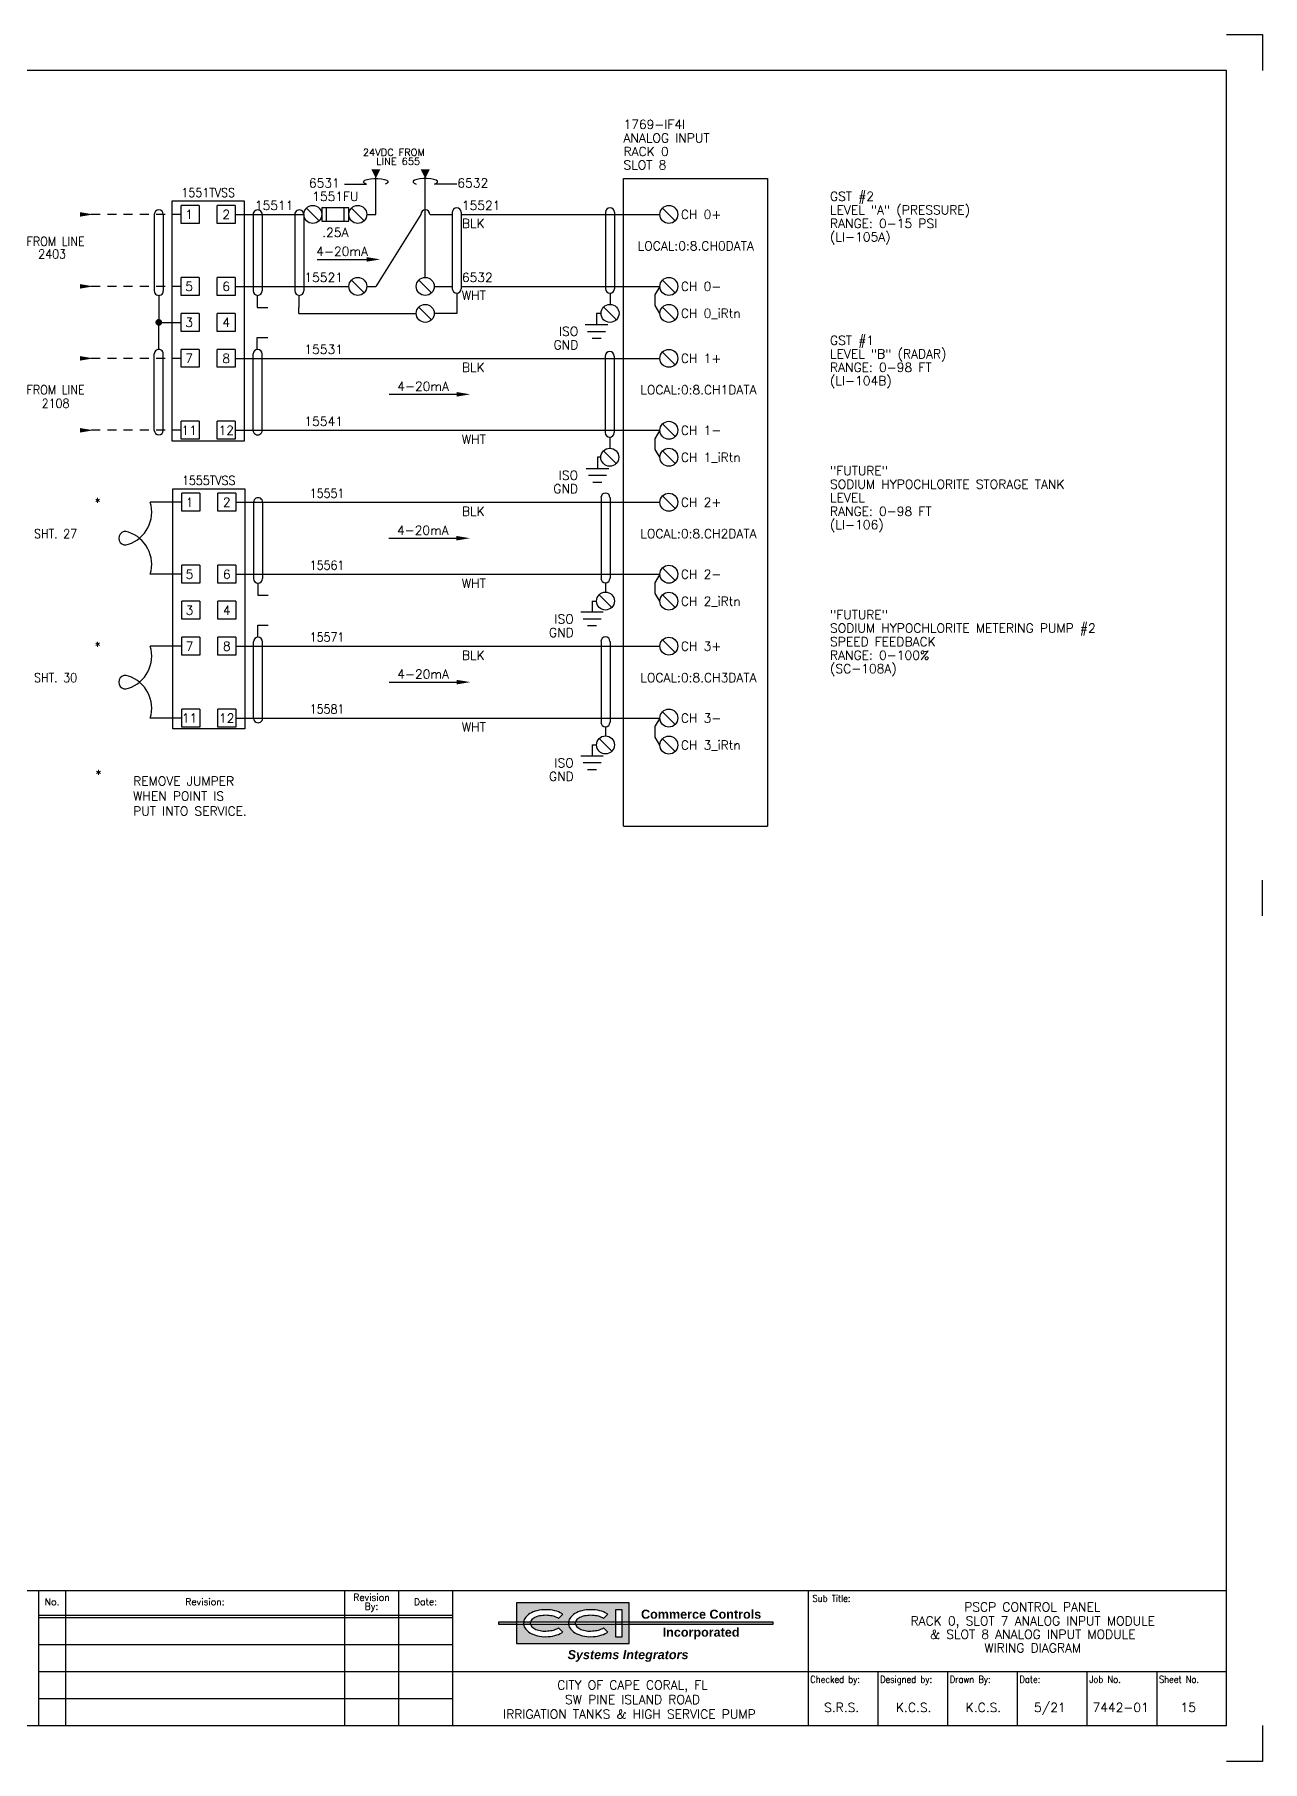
# Model space of a CAD drawing. Extents: x 0 to 36, y 0 to 24.
# Drawn here: x 18.94 to 36, y 0 to 24 of the extents above; entities that cross this region are included whole.
import ezdxf
from ezdxf.enums import TextEntityAlignment as Align

# ---------------------------------------------------------------- set-up
doc = ezdxf.new("R2010")
doc.units = 0
doc.header["$LTSCALE"] = 0.5
doc.header["$MEASUREMENT"] = 0
doc.linetypes.add('HIDDEN', pattern=[0.375, 0.25, -0.125])
doc.layers.get('0').update_dxf_attribs({"linetype": 'CONTINUOUS'})
for name, color, linetype in [('1769-IF8', 32, 'CONTINUOUS'), ('BORDER', 2, 'CONTINUOUS'), ('CUT-MARK', 5, 'CONTINUOUS')]:
    doc.layers.add(name, color=color, linetype=linetype)
doc.styles.add('arial', font='arialbd.ttf')
doc.styles.add('arialitalic', font='arialbi.ttf')
doc.styles.add('ROMANS', font='ROMANS.shx')

# ---------------------------------------------------------------- blocks, each defined once
blk = doc.blocks.new('CUTMARK')
at = {"color": 5}
for p, q in [((35.5, 24), (36, 24)), ((36, 24), (36, 23.5)), ((36, 11.75), (36, 12.25)), ((36, 0.5), (36, 0)), ((36, 0), (35.5, 0))]:
    blk.add_line(p, q, dxfattribs=at)
blk = doc.blocks.new('CCILOGO3')
h = blk.add_hatch(color=256)
h.paths.add_polyline_path([(25.922, 2.094, -0.060974), (26.047, 2.109, -0.060974), (26.172, 2.094, -0.074343), (26.268, 2.054, -0.016679), (26.281, 2.046), (26.221, 1.988, 0.036094), (26.202, 1.999, 0.064948), (26.135, 2.022, 0.051099), (26.047, 2.031, 0.051099), (25.958, 2.022, 0.064948), (25.892, 1.999, 0.104203), (25.841, 1.959, 0.105248), (25.83, 1.937), (26.36, 1.937, -0.117879), (26.38, 1.988, -0.106943), (26.451, 2.054, -0.074343), (26.547, 2.094, -0.060974), (26.672, 2.109, -0.060974), (26.797, 2.094, -0.074343), (26.893, 2.054, -0.016679), (26.906, 2.046), (26.846, 1.988, 0.036094), (26.827, 1.999, 0.064948), (26.76, 2.022, 0.051099), (26.672, 2.031, 0.051099), (26.583, 2.022, 0.064948), (26.517, 1.999, 0.104203), (26.466, 1.959, 0.105248), (26.455, 1.937), (27.016, 1.937), (27.016, 2.109), (27.109, 2.109), (27.109, 1.937), (27.203, 1.937), (27.203, 2.203), (25.641, 2.203), (25.641, 1.937), (25.735, 1.937, -0.117879), (25.755, 1.988, -0.106943), (25.826, 2.054, -0.074343)])
h.paths.add_polyline_path([(25.826, 1.789, -0.106943), (25.755, 1.856, -0.117879), (25.735, 1.906), (25.641, 1.906), (25.641, 1.641), (27.203, 1.641), (27.203, 1.906), (27.109, 1.906), (27.109, 1.734), (27.016, 1.734), (27.016, 1.906), (26.455, 1.906, 0.105248), (26.466, 1.885, 0.104203), (26.517, 1.845, 0.064948), (26.592, 1.819, 0.063643), (26.672, 1.812, 0.051099), (26.76, 1.822, 0.064948), (26.827, 1.845, 0.036094), (26.846, 1.856), (26.906, 1.798, -0.016679), (26.893, 1.789, -0.074343), (26.797, 1.75, -0.060974), (26.672, 1.734, -0.074995), (26.558, 1.745, -0.074343), (26.451, 1.789, -0.106943), (26.38, 1.856, -0.117879), (26.36, 1.906), (25.83, 1.906, 0.105248), (25.841, 1.885, 0.104203), (25.892, 1.845, 0.064948), (25.967, 1.819, 0.063643), (26.047, 1.812, 0.051099), (26.135, 1.822, 0.064948), (26.202, 1.845, 0.036094), (26.221, 1.856), (26.281, 1.798, -0.016679), (26.268, 1.789, -0.074343), (26.172, 1.75, -0.060974), (26.047, 1.734, -0.074995), (25.933, 1.745, -0.074343)])
h.paths.add_polyline_path([(25.641, 1.906), (25.641, 1.937), (25.391, 1.937), (25.391, 1.906)])
h.paths.add_polyline_path([(25.83, 1.906, -0.068202), (25.828, 1.922, -0.068202), (25.83, 1.937), (25.735, 1.937, 0.033731), (25.734, 1.922, 0.033731), (25.735, 1.906)])
h.paths.add_polyline_path([(26.455, 1.906, -0.068202), (26.453, 1.922, -0.068202), (26.455, 1.937), (26.36, 1.937, 0.033731), (26.359, 1.922, 0.033731), (26.36, 1.906)])
h.paths.add_polyline_path([(27.109, 1.906), (27.109, 1.937), (27.016, 1.937), (27.016, 1.906)])
h.paths.add_polyline_path([(29.203, 1.906), (29.203, 1.937), (27.203, 1.937), (27.203, 1.906)])
for p, q in [((27.203, 2.203), (25.641, 2.203)), ((25.641, 2.203), (25.641, 1.641)), ((27.203, 1.641), (27.203, 2.203)), ((29.203, 1.937), (25.391, 1.937)), ((25.391, 1.937), (25.391, 1.906)), ((26.221, 1.988), (26.281, 2.046)), ((26.846, 1.988), (26.906, 2.046)), ((27.109, 2.109), (27.016, 2.109)), ((27.016, 2.109), (27.016, 1.734)), ((27.109, 1.734), (27.109, 2.109)), ((29.203, 1.906), (29.203, 1.937)), ((25.391, 1.906), (29.203, 1.906)), ((26.221, 1.856), (26.281, 1.798)), ((26.846, 1.856), (26.906, 1.798)), ((27.016, 1.734), (27.109, 1.734)), ((25.641, 1.641), (27.203, 1.641))]:
    blk.add_line(p, q)
for centre, radius, start, end in [((25.851, 1.922), 0.116, 145.3805, 180), ((25.851, 1.922), 0.116, 180, 214.6195), ((25.944, 1.857), 0.23, 120.9638, 145.3805), ((26.006, 1.754), 0.35, 103.9568, 120.9638), ((25.886, 1.922), 0.0581, 140.3607, 180), ((25.886, 1.922), 0.0581, 180, 219.6393), ((25.962, 1.859), 0.157, 116.5651, 140.3607), ((26.013, 1.757), 0.271, 101.7009, 116.5651), ((26.047, 1.59), 0.519, 90, 103.9568), ((26.047, 1.595), 0.436, 90, 101.7009), ((26.047, 1.59), 0.519, 76.0432, 90), ((26.047, 1.595), 0.436, 78.2991, 90), ((26.08, 1.757), 0.271, 63.4349, 78.2991), ((26.088, 1.754), 0.35, 59.0362, 76.0432), ((26.131, 1.859), 0.157, 55.1664, 63.4349), ((26.149, 1.857), 0.23, 55.214, 59.0362), ((26.476, 1.922), 0.116, 145.3805, 180), ((26.476, 1.922), 0.116, 180, 214.6195), ((26.569, 1.857), 0.23, 120.9638, 145.3805), ((26.631, 1.754), 0.35, 103.9568, 120.9638), ((26.511, 1.922), 0.0581, 140.3607, 180), ((26.511, 1.922), 0.0581, 180, 219.6393), ((26.587, 1.859), 0.157, 116.5651, 140.3607), ((26.638, 1.757), 0.271, 101.7009, 116.5651), ((26.672, 1.59), 0.519, 90, 103.9568), ((26.672, 1.595), 0.436, 90, 101.7009), ((26.672, 1.59), 0.519, 76.0432, 90), ((26.672, 1.595), 0.436, 78.2991, 90), ((26.705, 1.757), 0.271, 63.4349, 78.2991), ((26.713, 1.754), 0.35, 59.0362, 76.0432), ((26.756, 1.859), 0.157, 55.1664, 63.4349), ((26.774, 1.857), 0.23, 55.214, 59.0362), ((25.944, 1.987), 0.23, 214.6195, 239.0362), ((26.027, 2.125), 0.391, 239.0362, 256.0432), ((25.962, 1.985), 0.157, 219.6393, 243.4349), ((26.028, 2.117), 0.305, 243.4349, 258.2991), ((26.025, 2.118), 0.384, 256.0432, 273.1986), ((26.031, 2.129), 0.317, 258.2991, 272.8654), ((26.047, 2.249), 0.436, 270, 281.7009), ((26.047, 2.253), 0.519, 270, 283.9568), ((26.08, 2.087), 0.271, 281.7009, 296.5651), ((26.088, 2.09), 0.35, 283.9568, 300.9638), ((26.131, 1.985), 0.157, 296.5651, 304.8336), ((26.149, 1.987), 0.23, 300.9638, 304.786), ((26.569, 1.987), 0.23, 214.6195, 239.0362), ((26.652, 2.125), 0.391, 239.0362, 256.0432), ((26.587, 1.985), 0.157, 219.6393, 243.4349), ((26.653, 2.117), 0.305, 243.4349, 258.2991), ((26.65, 2.118), 0.384, 256.0432, 273.1986), ((26.656, 2.129), 0.317, 258.2991, 272.8654), ((26.672, 2.249), 0.436, 270, 281.7009), ((26.672, 2.253), 0.519, 270, 283.9568), ((26.705, 2.087), 0.271, 281.7009, 296.5651), ((26.713, 2.09), 0.35, 283.9568, 300.9638), ((26.756, 1.985), 0.157, 296.5651, 304.8336), ((26.774, 1.987), 0.23, 300.9638, 304.786)]:
    blk.add_arc(centre, radius, start, end)
for s, style, p in [('Commerce Controls', 'arial', (28.203, 1.984)), ('Incorporated', 'arial', (28.203, 1.734)), ('Systems Integrators', 'arialitalic', (27.188, 1.422))]:
    blk.add_text(s, height=0.125, dxfattribs=dict(style=style)).set_placement(p, align=Align.CENTER)
blk = doc.blocks.new('TERM')
at = {"color": 1}
blk.add_line((-0.088, 0.088), (0.088, -0.088), dxfattribs=at)
blk.add_circle((0, 0), 0.125, dxfattribs=at)
blk = doc.blocks.new('GND')
at = {"color": 5}
for p, q in [((0, 0), (0, -0.15625)), ((-0.15625, -0.15625), (0.15625, -0.15625)), ((-0.125, -0.25), (0.125, -0.25)), ((-0.0625, -0.34375), (0.0625, -0.34375))]:
    blk.add_line(p, q, dxfattribs=at)
blk = doc.blocks.new('RARROW')
at = {"color": 5}
blk.add_solid([(-0.125, 0.03125), (-0.125, -0.03125), (0.0625, 0)], dxfattribs=at)
blk = doc.blocks.new('DOT')
at = {"color": 2, "const_width": 0.0469}
blk.add_lwpolyline([(-0.023, 0, 1), (0.023, 0, 1)], format="xyb", close=True, dxfattribs=at)
blk = doc.blocks.new('Lasso')
at = {"color": 5}
blk.add_line((0, -0.437), (0, -0.128), dxfattribs=at)
at = {"color": 5, "linetype": 'Continuous'}
blk.add_polyline3d([(0, -0.128, 0), (0.012, -0.156, 0), (0.026, -0.17, 0), (0.04, -0.168, 0), (0.054, -0.151, 0), (0.065, -0.119, 0), (0.073, -0.076, 0), (0.078, -0.026, 0), (0.078, 0.027, 0), (0.073, 0.077, 0), (0.065, 0.12, 0), (0.054, 0.151, 0), (0.04, 0.169, 0), (0.026, 0.171, 0), (0.012, 0.157, 0), (0, 0.129, 0)], dxfattribs=at)
blk = doc.blocks.new('FTRIULEG')
at = {"color": 5}
blk.add_solid([(0, 0.125), (0, 0.125), (-0.0625, 0), (0.0625, 0)], dxfattribs=at)

msp = doc.modelspace()

# ---------------------------------------------------------------- linework, layer by layer
for p, q in [((23.685, 21.5), (23.685, 22.062)), ((24.372, 20.625), (24.372, 22.062)), ((20.608, 21.501), (20.608, 20.438)), ((20.733, 21.501), (20.733, 20.438)), ((21.982, 21.501), (21.981, 20.438)), ((22.107, 21.501), (22.106, 20.438)), ((22.56, 21.501), (22.56, 20.438)), ((22.685, 21.501), (22.685, 20.438)), ((24.31, 21.5), (23.685, 20.5)), ((24.747, 21.531), (24.747, 20.468)), ((24.872, 21.531), (24.872, 20.468)), ((26.876, 21.531), (26.876, 20.468)), ((27.001, 21.531), (27.001, 20.468)), ((24.81, 20.406), (24.81, 20.125)), ((26.938, 20.406), (26.938, 20.25)), ((27.63, 20.5), (27.567, 20.391)), ((20.671, 20.376), (20.67, 20)), ((22.039, 20.376), (22.039, 20.208)), ((22.039, 20.208), (22.185, 20.208)), ((22.617, 20.376), (22.617, 20.208)), ((22.617, 20.125), (22.617, 20.208)), ((27.567, 20.233), (27.567, 20.391)), ((27.63, 20.125), (27.567, 20.233)), ((20.671, 19.623), (20.67, 20)), ((22.617, 20.125), (24.247, 20.125)), ((24.81, 20.125), (24.497, 20.125)), ((22.039, 19.623), (22.039, 19.791)), ((22.039, 19.791), (22.185, 19.791)), ((20.608, 18.499), (20.608, 19.561)), ((20.733, 18.498), (20.733, 19.561)), ((21.982, 18.498), (21.981, 19.561)), ((22.107, 18.499), (22.106, 19.561)), ((26.872, 19.531), (26.872, 18.468)), ((26.997, 19.531), (26.997, 18.468)), ((21.732, 18.5), (27.622, 18.5)), ((27.63, 18.5), (27.567, 18.391)), ((26.935, 18.406), (26.935, 18.25)), ((27.567, 18.233), (27.567, 18.391)), ((27.63, 18.125), (27.567, 18.233)), ((20.989, 17.5), (20.551, 17.5)), ((21.988, 17.501), (21.988, 16.438)), ((22.113, 17.501), (22.113, 16.438)), ((20.989, 16.5), (20.551, 16.5)), ((22.045, 16.376), (22.045, 16.208)), ((27.63, 16.5), (27.567, 16.391)), ((27.567, 16.233), (27.567, 16.391)), ((22.045, 16.208), (22.191, 16.208)), ((27.63, 16.125), (27.567, 16.233)), ((22.045, 15.623), (22.045, 15.791)), ((22.045, 15.791), (22.191, 15.791)), ((20.989, 15.5), (20.551, 15.5)), ((21.988, 14.499), (21.988, 15.561)), ((22.113, 14.499), (22.113, 15.561)), ((20.989, 14.5), (20.551, 14.5)), ((27.63, 14.5), (27.567, 14.391)), ((27.567, 14.233), (27.567, 14.391)), ((27.63, 14.125), (27.567, 14.233))]:
    msp.add_line(p, q)
at = {"linetype": 'Continuous'}
for p, q in [((20.857, 18.349), (20.857, 21.687)), ((21.232, 21.625), (20.982, 21.625)), ((20.982, 21.375), (20.982, 21.625)), ((21.232, 21.625), (21.232, 21.375)), ((21.732, 21.625), (21.482, 21.625)), ((21.482, 21.375), (21.482, 21.625)), ((21.732, 21.625), (21.732, 21.375)), ((21.857, 21.687), (21.857, 18.349)), ((21.232, 21.375), (20.982, 21.375)), ((21.732, 21.375), (21.482, 21.375)), ((21.732, 21.5), (22.685, 21.5)), ((23.56, 21.5), (23.685, 21.5)), ((24.438, 21.5), (24.747, 21.5)), ((24.872, 21.5), (27.63, 21.5)), ((22.872, 20.875), (23.685, 20.875)), ((21.232, 20.625), (20.982, 20.625)), ((20.982, 20.375), (20.982, 20.625)), ((21.232, 20.625), (21.232, 20.375)), ((21.732, 20.625), (21.482, 20.625)), ((21.482, 20.375), (21.482, 20.625)), ((21.732, 20.625), (21.732, 20.375)), ((21.232, 20.375), (20.982, 20.375)), ((21.732, 20.375), (21.482, 20.375)), ((20.67, 20), (20.982, 20)), ((21.232, 20.125), (20.982, 20.125)), ((20.982, 19.875), (20.982, 20.125)), ((21.232, 20.125), (21.232, 19.875)), ((21.732, 20.125), (21.482, 20.125)), ((21.482, 19.875), (21.482, 20.125)), ((21.732, 20.125), (21.732, 19.875)), ((21.232, 19.875), (20.982, 19.875)), ((21.732, 19.875), (21.482, 19.875)), ((21.232, 19.625), (20.982, 19.625)), ((20.982, 19.375), (20.982, 19.625)), ((21.232, 19.625), (21.232, 19.375)), ((21.732, 19.625), (21.482, 19.625)), ((21.482, 19.375), (21.482, 19.625)), ((21.732, 19.625), (21.732, 19.375)), ((21.232, 19.375), (20.982, 19.375)), ((21.732, 19.375), (21.482, 19.375)), ((23.872, 19), (24.935, 19)), ((21.232, 18.625), (20.982, 18.625)), ((20.982, 18.375), (20.982, 18.625)), ((21.232, 18.625), (21.232, 18.375)), ((21.732, 18.625), (21.482, 18.625)), ((21.482, 18.375), (21.482, 18.625)), ((21.732, 18.625), (21.732, 18.375)), ((21.857, 18.349), (20.857, 18.349)), ((21.232, 18.375), (20.982, 18.375)), ((21.732, 18.375), (21.482, 18.375)), ((20.864, 14.349), (20.864, 17.687)), ((21.239, 17.625), (20.989, 17.625)), ((20.989, 17.375), (20.989, 17.625)), ((21.239, 17.625), (21.239, 17.375)), ((21.739, 17.625), (21.489, 17.625)), ((21.489, 17.375), (21.489, 17.625)), ((21.739, 17.625), (21.739, 17.375)), ((21.864, 17.687), (21.864, 14.349)), ((21.239, 17.375), (20.989, 17.375)), ((21.739, 17.375), (21.489, 17.375)), ((23.868, 17), (24.93, 17)), ((21.239, 16.625), (20.989, 16.625)), ((20.989, 16.375), (20.989, 16.625)), ((21.239, 16.625), (21.239, 16.375)), ((21.739, 16.625), (21.489, 16.625)), ((21.489, 16.375), (21.489, 16.625)), ((21.739, 16.625), (21.739, 16.375)), ((21.239, 16.375), (20.989, 16.375)), ((21.739, 16.375), (21.489, 16.375)), ((21.239, 16.125), (20.989, 16.125)), ((20.989, 15.875), (20.989, 16.125)), ((21.239, 16.125), (21.239, 15.875)), ((21.739, 16.125), (21.489, 16.125)), ((21.489, 15.875), (21.489, 16.125)), ((21.739, 16.125), (21.739, 15.875)), ((21.239, 15.875), (20.989, 15.875)), ((21.739, 15.875), (21.489, 15.875)), ((21.239, 15.625), (20.989, 15.625)), ((20.989, 15.375), (20.989, 15.625)), ((21.239, 15.625), (21.239, 15.375)), ((21.739, 15.625), (21.489, 15.625)), ((21.489, 15.375), (21.489, 15.625)), ((21.739, 15.625), (21.739, 15.375)), ((21.239, 15.375), (20.989, 15.375)), ((21.739, 15.375), (21.489, 15.375)), ((23.872, 15), (24.935, 15)), ((21.239, 14.625), (20.989, 14.625)), ((20.989, 14.375), (20.989, 14.625)), ((21.239, 14.625), (21.239, 14.375)), ((21.739, 14.625), (21.489, 14.625)), ((21.489, 14.375), (21.489, 14.625)), ((21.739, 14.625), (21.739, 14.375)), ((21.864, 14.349), (20.864, 14.349)), ((21.239, 14.375), (20.989, 14.375)), ((21.739, 14.375), (21.489, 14.375))]:
    msp.add_line(p, q, dxfattribs=at)
at = {"color": 0, "linetype": 'Continuous'}
for p, q in [((20.857, 21.687), (21.857, 21.687)), ((21.732, 20.5), (23.31, 20.5)), ((23.56, 20.5), (23.685, 20.5)), ((24.372, 20.5), (24.372, 20.5)), ((24.497, 20.5), (24.747, 20.5)), ((24.872, 20.5), (27.63, 20.5)), ((21.732, 19.5), (27.63, 19.5)), ((20.864, 17.687), (21.864, 17.687)), ((21.736, 17.5), (27.625, 17.5)), ((21.736, 16.5), (27.625, 16.5)), ((26.688, 16.127), (26.75, 16.127)), ((21.739, 15.499), (27.625, 15.5)), ((21.739, 14.498), (27.625, 14.498)), ((26.688, 14.127), (26.75, 14.127)), ((27.125, 13), (29.125, 13))]:
    msp.add_line(p, q, dxfattribs=at)
at = {"linetype": 'HIDDEN'}
for p, q in [((20.982, 21.5), (19.67, 21.5)), ((20.982, 20.5), (19.67, 20.5)), ((20.982, 19.5), (19.67, 19.5)), ((20.982, 18.5), (19.67, 18.5))]:
    msp.add_line(p, q, dxfattribs=at)
at = {"color": 1}
for p, q in [((22.722, 21.588), (22.898, 21.411)), ((23.347, 21.588), (23.523, 21.411)), ((23.347, 20.588), (23.523, 20.411))]:
    msp.add_line(p, q, dxfattribs=at)
at = {"color": 5}
for p, q in [((22.935, 21.593), (22.935, 21.406)), ((23.31, 21.593), (22.935, 21.593)), ((22.935, 21.406), (23.31, 21.406)), ((22.997, 21.593), (22.997, 21.406)), ((23.247, 21.406), (23.247, 21.593)), ((23.31, 21.406), (23.31, 21.593))]:
    msp.add_line(p, q, dxfattribs=at)
at = {"color": 0}
for p, q in [((26.813, 20.125), (26.751, 20.125)), ((26.81, 18.125), (26.763, 18.125)), ((26.813, 17.566), (26.813, 16.441)), ((26.938, 17.566), (26.938, 16.441)), ((26.875, 16.379), (26.875, 16.252)), ((26.813, 15.566), (26.813, 14.441)), ((26.938, 15.566), (26.938, 14.441)), ((26.875, 14.379), (26.875, 14.252))]:
    msp.add_line(p, q, dxfattribs=at)
at = {"color": 2}
for p, q in [((13.062, 2.375), (19, 2.375)), ((19, 2.375), (24.75, 2.375)), ((19, 2.375), (19, 0.5)), ((19.375, 2.375), (19.375, 0.5)), ((23.25, 2.375), (23.25, 0.5)), ((24, 2.375), (24, 0.5)), ((24.754, 2.375), (35.5, 2.375)), ((24.754, 0.5), (24.754, 2.375)), ((29.688, 2.375), (29.688, 0.5)), ((19, 2.031), (24.746, 2.031)), ((19, 2), (24.75, 2)), ((19, 1.625), (24.75, 1.625)), ((19, 1.25), (24.75, 1.25)), ((24.754, 1.25), (35.5, 1.25)), ((30.656, 1.25), (30.656, 0.5)), ((31.625, 1.25), (31.625, 0.5)), ((32.594, 1.25), (32.594, 0.5)), ((33.562, 1.25), (33.562, 0.5)), ((34.531, 1.25), (34.531, 0.5)), ((19, 0.875), (24.75, 0.875))]:
    msp.add_line(p, q, dxfattribs=at)
at = {"color": 0, "linetype": 'Continuous'}
msp.add_lwpolyline([(27.125, 13), (27.125, 22), (29.125, 22), (29.125, 13)], dxfattribs=at)
at = {"color": 1}
for centre in [(22.81, 21.5), (23.435, 21.5), (23.435, 20.5)]:
    msp.add_circle(centre, 0.125, dxfattribs=at)
for centre, radius, start, end in [((20.671, 21.501), 0.0625, 0.0133, 180.0133), ((22.044, 21.501), 0.0625, 359.9867, 179.9867), ((22.622, 21.501), 0.0625, 359.9867, 179.9867), ((24.372, 21.5), 0.0625, 0, 180), ((24.81, 21.531), 0.0625, 0, 180), ((26.938, 21.531), 0.0625, 0, 180), ((20.671, 20.438), 0.0625, 180.0133, 0.0133), ((22.044, 20.438), 0.0625, 179.9867, 359.9867), ((22.622, 20.438), 0.0625, 179.9867, 359.9867), ((24.81, 20.468), 0.0625, 180, 0), ((26.938, 20.468), 0.0625, 180, 0), ((20.671, 19.561), 0.0625, 359.9867, 179.9867), ((22.044, 19.561), 0.0625, 0.0133, 180.0133), ((26.935, 19.531), 0.0625, 0, 180), ((20.671, 18.498), 0.0625, 179.9867, 359.9867), ((22.044, 18.498), 0.0625, 180.0133, 0.0133), ((26.935, 18.468), 0.0625, 180, 0), ((22.05, 17.501), 0.0625, 359.9867, 179.9867), ((20.105, 17.36), 0.467, 287.7797, 17.3826), ((20.207, 17), 0.0938, 64.402, 295.598), ((20.105, 16.639), 0.467, 342.6174, 72.2203), ((22.05, 16.438), 0.0625, 179.9867, 359.9867), ((22.05, 15.561), 0.0625, 0.0133, 180.0133), ((20.105, 15.36), 0.467, 287.7797, 17.3826), ((20.207, 15), 0.0938, 64.402, 295.598), ((20.105, 14.639), 0.467, 342.6174, 72.2203), ((22.05, 14.499), 0.0625, 180.0133, 0.0133)]:
    msp.add_arc(centre, radius, start, end)
at = {"color": 0}
for centre, start, end in [((26.875, 17.566), 0, 180), ((26.875, 16.441), 180, 0), ((26.875, 15.566), 0, 180), ((26.875, 14.441), 180, 0)]:
    msp.add_arc(centre, 0.0625, start, end, dxfattribs=at)
at = {"layer": 'BORDER', "color": 2}
for p, q in [((35.5, 23.5), (0.5, 23.5)), ((35.5, 0.5), (35.5, 23.5)), ((0.5, 0.5), (35.5, 0.5))]:
    msp.add_line(p, q, dxfattribs=at)

# ---------------------------------------------------------------- block references
for name, p, rotation in [('FTRIULEG', (23.685, 22.125), 180), ('FTRIULEG', (24.372, 22.125), 180), ('Lasso', (24.373, 21.922), 90.00000000000001)]:
    msp.add_blockref(name, p, dxfattribs=dict(rotation=rotation))
at = {"xscale": -1, "rotation": 270}
msp.add_blockref('Lasso', (23.685, 21.922), dxfattribs=at)
at = {"color": 0}
for name, p in [('TERM', (27.755, 21.5)), ('TERM', (27.755, 20.5)), ('TERM', (26.938, 20.125)), ('TERM', (27.755, 20.125)), ('GND', (26.751, 20.125)), ('TERM', (27.755, 19.5)), ('TERM', (27.755, 18.5)), ('TERM', (26.935, 18.125)), ('TERM', (27.755, 18.125)), ('GND', (26.763, 18.125)), ('TERM', (27.755, 17.5)), ('TERM', (27.755, 16.5)), ('TERM', (27.755, 16.125)), ('TERM', (27.755, 15.5)), ('TERM', (27.755, 14.5)), ('TERM', (27.755, 14.125))]:
    msp.add_blockref(name, p, dxfattribs=at)
at = {"linetype": 'Continuous'}
for p in [(19.701, 21.5), (23.685, 20.875), (19.701, 20.5), (19.701, 19.5), (24.935, 19), (19.701, 18.5), (24.93, 17), (24.935, 15)]:
    msp.add_blockref('RARROW', p, dxfattribs=at)
msp.add_blockref('DOT', (20.67, 20))
at = {"color": 0, "linetype": 'Continuous', "xscale": -1}
for p in [(26.688, 16.127), (26.688, 14.127)]:
    msp.add_blockref('GND', p, dxfattribs=at)
at = {"color": 0, "linetype": 'Continuous'}
for name, p in [('TERM', (26.875, 16.127)), ('TERM', (26.875, 14.127)), ('CCILOGO3', (0, 0))]:
    msp.add_blockref(name, p, dxfattribs=at)
at = {"layer": '1769-IF8', "color": 0}
for p in [(24.372, 20.5), (24.372, 20.125)]:
    msp.add_blockref('TERM', p, dxfattribs=at)
at = {"layer": 'CUT-MARK'}
msp.add_blockref('CUTMARK', (0, 0), dxfattribs=at)

# ---------------------------------------------------------------- texts
at = {"color": 0, "style": 'ROMANS'}
for s, p in [('1769-IF4I', (27.125, 22.688)), ('ANALOG INPUT', (27.125, 22.5)), ('RACK 0', (27.125, 22.312)), ('SLOT 8', (27.125, 22.125))]:
    msp.add_text(s, height=0.125, dxfattribs=at).set_placement(p)
at = {"style": 'ROMANS'}
for s, height, p in [('24VDC FROM', 0.1, (23.505, 22.312)), ('LINE 655', 0.1, (23.693, 22.187)), ('6531', 0.125, (22.755, 21.875)), ('6532', 0.125, (24.818, 21.875)), ('15511', 0.125, (22.005, 21.562)), ('15521', 0.125, (24.88, 21.562)), ('BLK', 0.125, (24.88, 21.312)), ('4-20mA', 0.125, (22.858, 20.924)), ('15521', 0.125, (22.693, 20.562)), ('6532', 0.125, (24.88, 20.562)), ('WHT', 0.125, (24.88, 20.312)), ('15531', 0.125, (22.693, 19.562)), ('BLK', 0.125, (24.88, 19.312)), ('4-20mA', 0.125, (23.983, 19.049)), ('15541', 0.125, (22.693, 18.562)), ('WHT', 0.125, (24.88, 18.312)), ('BLK', 0.125, (24.88, 17.312)), ('4-20mA', 0.125, (23.979, 17.049)), ('WHT', 0.125, (24.88, 16.312)), ('BLK', 0.125, (24.88, 15.312)), ('4-20mA', 0.125, (23.983, 15.049)), ('WHT', 0.125, (24.88, 14.312))]:
    msp.add_text(s, height=height, dxfattribs=at).set_placement(p)
at = {"linetype": 'Continuous', "style": 'ROMANS', "width": 0.9}
for s, p in [('1551TVSS', (21.357, 21.741)), ('FROM LINE', (19.237, 21.062)), ('2403', (19.189, 20.887)), ('FROM LINE', (19.237, 19)), ('2108', (19.237, 18.812)), ('1555TVSS', (21.364, 17.741)), ('SHT. 27', (19.237, 17)), ('SHT. 30', (19.237, 15))]:
    msp.add_text(s, height=0.125, dxfattribs=at).set_placement(p, align=Align.CENTER)
at = {"linetype": 'Continuous', "style": 'ROMANS'}
for s, p in [('GST #2', (29.994, 21.688)), ('LEVEL "A" (PRESSURE)', (29.994, 21.5)), ('RANGE: 0-15 PSI', (29.994, 21.312)), ('(LI-105A)', (29.994, 21.125)), ('GST #1 ', (29.994, 19.688)), ('LEVEL "B" (RADAR)', (29.994, 19.5)), ('RANGE: 0-98 FT', (29.994, 19.312)), ('(LI-104B)', (29.994, 19.125)), ('"FUTURE"', (29.994, 17.875)), ('SODIUM HYPOCHLORITE STORAGE TANK', (29.994, 17.688)), ('LEVEL', (29.994, 17.5)), ('RANGE: 0-98 FT', (29.994, 17.312)), ('(LI-106)', (29.994, 17.125)), ('"FUTURE"', (29.994, 15.875)), ('SODIUM HYPOCHLORITE METERING PUMP #2', (29.994, 15.688)), ('SPEED FEEDBACK', (29.994, 15.5)), ('RANGE: 0-100%%%', (29.994, 15.312)), ('(SC-108A)', (29.994, 15.125))]:
    msp.add_text(s, height=0.125, dxfattribs=at).set_placement(p)
for s, p in [('1', (21.092, 21.437)), ('2', (21.607, 21.437)), ('5', (21.092, 20.437)), ('6', (21.607, 20.437)), ('3', (21.092, 19.937)), ('4', (21.607, 19.937)), ('7', (21.092, 19.437)), ('8', (21.607, 19.437)), ('11', (21.092, 18.437)), ('12', (21.607, 18.437)), ('1', (21.098, 17.437)), ('2', (21.614, 17.437)), ('5', (21.098, 16.437)), ('6', (21.614, 16.437)), ('3', (21.098, 15.937)), ('4', (21.614, 15.937)), ('7', (21.098, 15.437)), ('8', (21.614, 15.437)), ('11', (21.098, 14.437)), ('12', (21.614, 14.437))]:
    msp.add_text(s, height=0.125, dxfattribs=at).set_placement(p, align=Align.CENTER)
at = {"color": 0, "linetype": 'Continuous', "style": 'ROMANS'}
for s, p in [('CH 0+', (27.922, 21.437)), ('CH 0-', (27.922, 20.437)), ('CH 0_iRtn', (27.922, 20.062)), ('CH 1+', (27.922, 19.437)), ('CH 1-', (27.922, 18.437)), ('CH 1_iRtn', (27.922, 18.062)), ('CH 2+', (27.922, 17.437)), ('CH 2-', (27.922, 16.437)), ('CH 2_iRtn', (27.922, 16.062)), ('CH 3+', (27.922, 15.437)), ('CH 3-', (27.922, 14.437)), ('CH 3_iRtn', (27.922, 14.062))]:
    msp.add_text(s, height=0.125, dxfattribs=at).set_placement(p)
at = {"color": 0, "style": 'ROMANS'}
for s, p in [('LOCAL:0:8.CH0DATA', (28.129, 21)), ('LOCAL:0:8.CH1DATA', (28.166, 19)), ('LOCAL:0:8.CH2DATA', (28.166, 17)), ('LOCAL:0:8.CH3DATA', (28.166, 15))]:
    msp.add_text(s, height=0.125, dxfattribs=at).set_placement(p, align=Align.CENTER)
at = {"linetype": 'Continuous', "style": 'ROMANS'}
for s, p in [('ISO', (26.497, 19.812)), ('GND', (26.497, 19.625)), ('ISO', (26.494, 17.812)), ('*', (19.864, 17.437)), ('GND', (26.494, 17.625)), ('ISO', (26.434, 15.815)), ('GND', (26.434, 15.627)), ('*', (19.864, 15.437)), ('ISO', (26.434, 13.815)), ('*', (19.876, 13.657)), ('GND', (26.434, 13.627))]:
    msp.add_text(s, height=0.125, dxfattribs=at).set_placement(p, align=Align.RIGHT)
at = {"color": 0, "style": 'ROMANS', "width": 0.9}
for s, p in [('15551', (23.008, 17.563)), ('15561', (23.008, 16.563)), ('15571', (23.008, 15.563)), ('15581', (23.008, 14.563))]:
    msp.add_text(s, height=0.125, dxfattribs=at).set_placement(p, align=Align.CENTER)
at = {"color": 2, "style": 'ROMANS'}
for s, p in [('No.', (19.188, 2.219)), ('Revision:', (21.312, 2.219)), ('Revision', (23.625, 2.281)), ('By:', (23.625, 2.156)), ('Date:', (24.375, 2.219))]:
    msp.add_text(s, height=0.0938, dxfattribs=at).set_placement(p, align=Align.MIDDLE_CENTER)
at = {"color": 2, "style": 'ROMANS', "width": 0.9}
for s, height, p in [('Sub Title:', 0.0938, (29.75, 2.219)), ('Checked by:', 0.09375, (29.719, 1.094)), ('Designed by:', 0.09375, (30.688, 1.094)), ('Drawn By:', 0.0938, (31.656, 1.094)), ('Date:', 0.0938, (32.625, 1.094)), ('Job No.', 0.0938, (33.594, 1.094)), ('Sheet No.', 0.0938, (34.562, 1.094))]:
    msp.add_text(s, height=height, dxfattribs=at).set_placement(p)
at = {"style": 'ROMANS'}
for s, p in [('PSCP CONTROL PANEL ', (32.846, 2.085)), ('RACK 0, SLOT 7 ANALOG INPUT MODULE', (32.81, 1.891)), ('& SLOT 8 ANALOG INPUT MODULE', (32.81, 1.704)), ('WIRING DIAGRAM', (32.81, 1.516)), ('CITY OF CAPE CORAL, FL', (27.25, 1)), ('IRRIGATION TANKS & HIGH SERVICE PUMP ', (27.25, 0.595)), ('SW PINE ISLAND ROAD', (27.25, 0.798))]:
    msp.add_text(s, height=0.125, dxfattribs=at).set_placement(p, align=Align.CENTER)
at = {"color": 0, "linetype": 'Continuous', "insert": (20.314, 13.687), "char_height": 0.125, "width": 1.72088, "attachment_point": 1, "style": 'ROMANS'}
msp.add_mtext('REMOVE JUMPER WHEN POINT IS PUT INTO SERVICE.', dxfattribs=at)
at = {"color": 0, "linetype": 'Continuous', "style": 'ROMANS'}
for tag, text, p in [('1551FU', 'XXXX', (23.123, 21.687)), ('.25A', 'XXX', (23.123, 21.187))]:
    msp.add_attdef(tag, text=text, height=0.125, dxfattribs=at).set_placement(p, align=Align.CENTER)
at = {"layer": 'BORDER', "color": 4, "style": 'ROMANS'}
for s, p in [('S.R.S.', (30.156, 0.688)), ('K.C.S.', (31.156, 0.688)), ('K.C.S.', (32.125, 0.688)), ('5/21', (33.047, 0.688)), ('7442-01', (34.031, 0.688)), ('15', (34.969, 0.688))]:
    msp.add_text(s, height=0.125, dxfattribs=at).set_placement(p, align=Align.CENTER)

doc.saveas('drawing.dxf')
